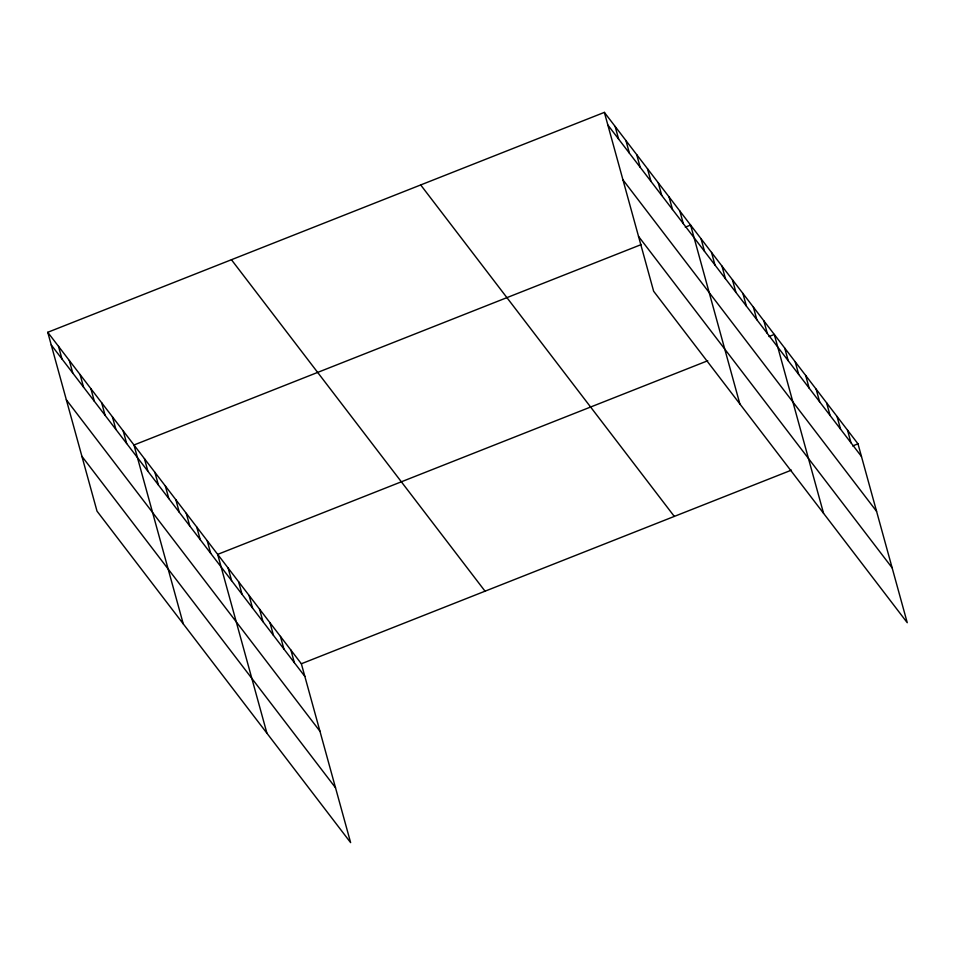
<?xml version="1.0" encoding="UTF-8"?>
<svg xmlns="http://www.w3.org/2000/svg" width="955" height="955" viewBox="0 0 955 955"><rect width="100%" height="100%" fill="white"/><g stroke="black" fill="none" stroke-linecap="round" stroke-linejoin="round"><path stroke-width="1.43" d="M47.75 332.292L301.362 663.761L350.628 842.62L97.016 511.164L47.75 332.292L604.372 112.38L857.984 443.836L907.25 622.708L653.638 291.239L604.372 112.38M641.342 244.528L133.975 444.994L183.253 623.866M685.272 227.171L690.596 225.07L739.862 403.941M707.739 360.751L217.668 554.378L266.934 733.249M768.966 336.554L774.29 334.453L823.556 513.324M301.362 663.761L791.432 470.135M852.66 445.937L857.984 443.836M607.846 125.01L861.458 456.466M622.958 179.862L876.571 511.331M638.525 236.386L892.137 567.843M420.689 184.948L674.302 516.404M231.432 259.724L485.045 591.181M51.236 344.922L304.848 676.391M66.337 399.787L319.949 731.244M81.903 456.311L335.527 787.768M847.515 430.168L851.001 442.798M837.058 416.487L840.543 429.129M826.6 402.819L830.074 415.449M816.131 389.151L819.617 401.78M805.674 375.47L809.148 388.112M795.217 361.802L798.69 374.432M784.747 348.121L788.233 360.763M763.833 320.785L767.307 333.414M753.364 307.104L756.849 319.746M742.906 293.436L746.38 306.066M732.437 279.767L735.923 292.397M721.98 266.087L725.466 278.729M711.523 252.418L714.997 265.048M701.054 238.75L704.539 251.38M679.817 210.983L683.303 223.613M669.037 196.897L672.523 209.527M658.258 182.811L661.743 195.441M647.478 168.725L650.964 181.355M636.699 154.638L640.184 167.268M625.931 140.552L629.405 153.182M615.151 126.466L618.625 139.096M290.905 650.08L294.379 662.722M280.436 636.412L283.922 649.042M269.978 622.732L273.464 635.373M259.521 609.063L262.995 621.693M249.052 595.395L252.538 608.025M238.595 581.714L242.069 594.356M228.138 568.046L231.611 580.676M207.211 540.697L210.685 553.339M196.742 527.029L200.228 539.659M186.285 513.36L189.77 525.99M175.827 499.68L179.301 512.31M165.358 486.011L168.844 498.641M154.901 472.331L158.387 484.973M144.444 458.663L147.918 471.293M123.195 430.908L126.681 443.538M112.415 416.822L115.901 429.452M101.648 402.724L105.122 415.365M90.868 388.637L94.342 401.279M80.089 374.551L83.562 387.193M69.309 360.465L72.783 373.107M58.53 346.379L62.003 359.008"/></g></svg>
